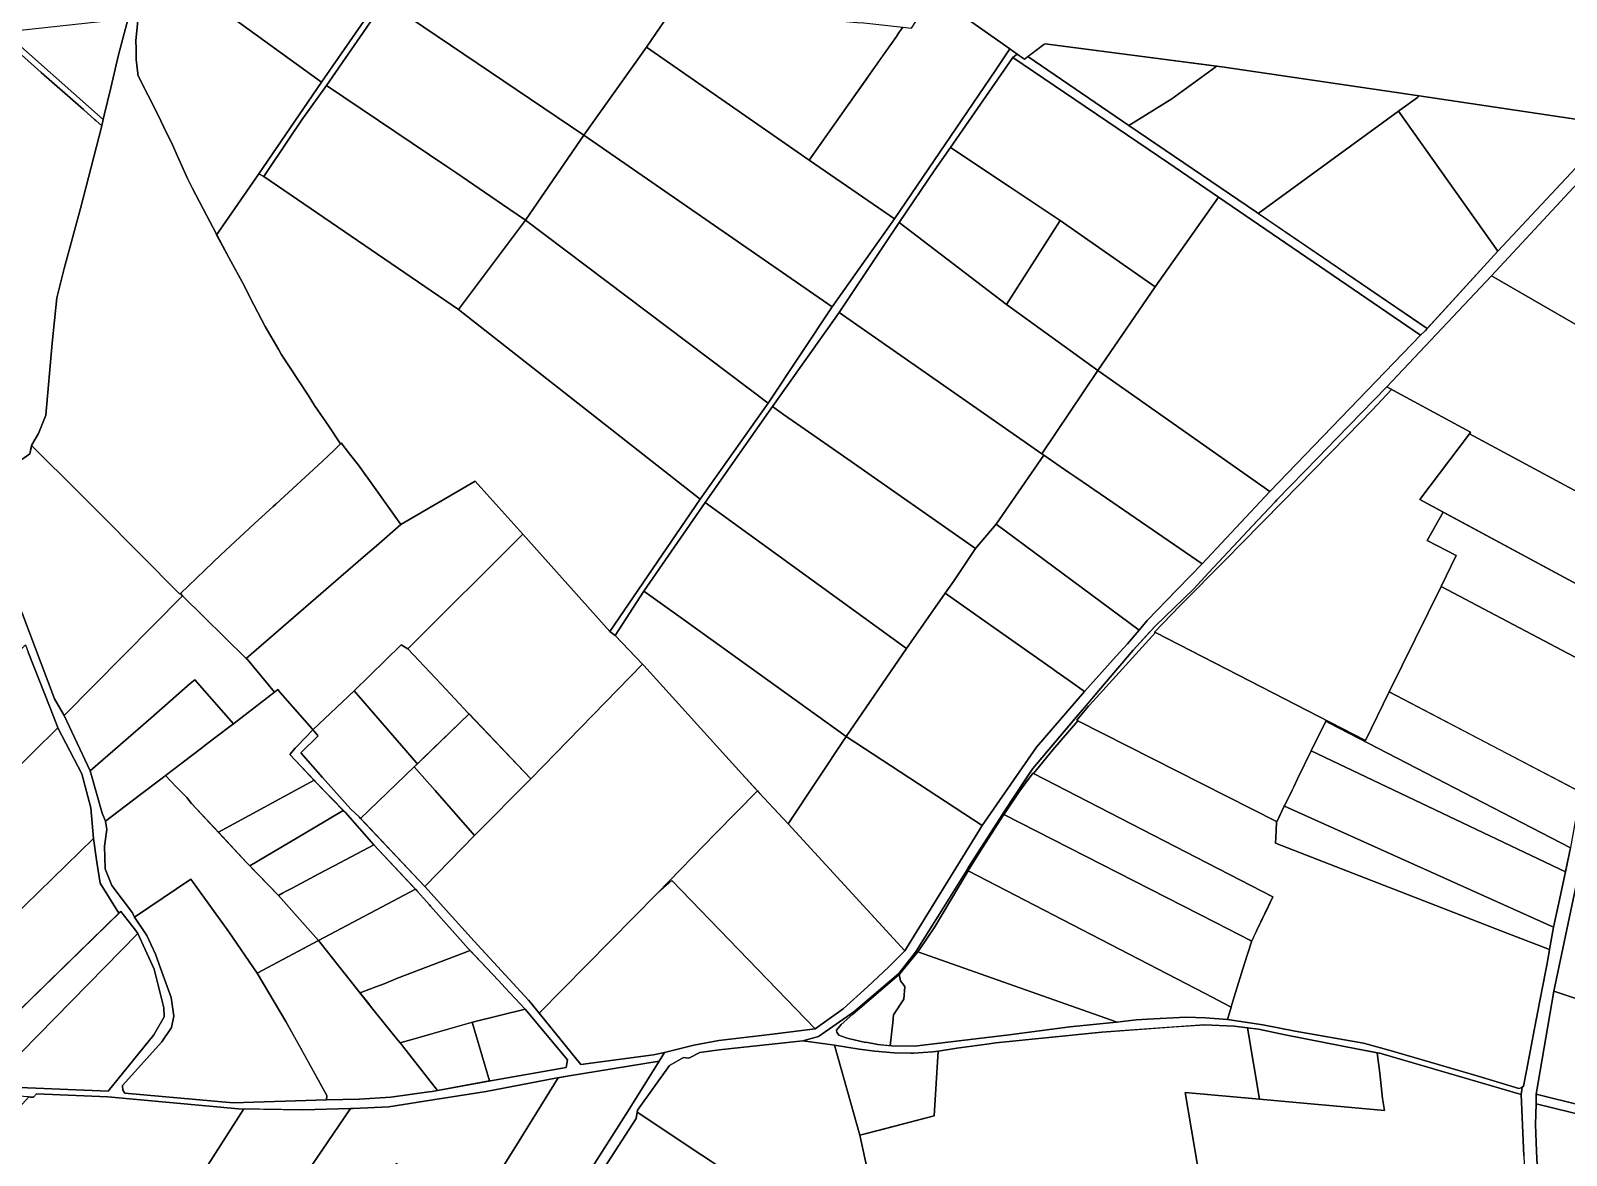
# Model space of a CAD drawing. Header units: metres. Extents: x 3 to 1005126, y 39 to 4383651.
# Drawn here: x 488604 to 489395, y 4369226 to 4369805 of the extents above; entities that cross this region are included whole.
import ezdxf

# ---------------------------------------------------------------- set-up
doc = ezdxf.new("R2010")
doc.units = ezdxf.units.M
doc.header["$MEASUREMENT"] = 0
doc.layers.add('TM_Llucmajor', color=7, linetype='Continuous')

msp = doc.modelspace()

# ---------------------------------------------------------------- linework, layer by layer
at = {"layer": 'TM_Llucmajor', "linetype": 'Continuous', "flags": 128}
for points in [[(488700.24, 4369699.85), (488700.13, 4369699.7), (488699.97, 4369700), (488693.19, 4369713.01), (488687.55, 4369723.83), (488685.04, 4369728.64), (488679.9, 4369740.22), (488677.35, 4369745.98), (488672.74, 4369755.58), (488669.99, 4369761.31), (488659.54, 4369781.91), (488659.45, 4369782.74), (488658.96, 4369787.09), (488658.64, 4369789.98), (488658.63, 4369795.58), (488658.43, 4369799.88), (488659.7, 4369811.57), (488659.88, 4369811.59), (488660.47, 4369811.65), (488684.53, 4369813.09), (488703.76, 4369814.7), (488754.23, 4369778.34), (488721.86, 4369731.17), (488700.24, 4369699.85)], [(488754.23, 4369778.34), (488703.76, 4369814.7), (488707.1, 4369814.97), (488736.88, 4369816.24), (488761.66, 4369817.3), (488781.83, 4369818.17), (488780.27, 4369815.96), (488754.23, 4369778.34)], [(488724.4, 4369729.76), (488721.86, 4369731.17), (488754.23, 4369778.34), (488780.27, 4369815.96), (488781.83, 4369818.17), (488785.01, 4369818.3), (488785.72, 4369818.3), (488783.76, 4369815.61), (488756.78, 4369776.65), (488743.96, 4369758.97), (488743.25, 4369757.91), (488738.34, 4369750.58), (488724.4, 4369729.76)], [(488818.76, 4369734.91), (488756.78, 4369776.65), (488783.76, 4369815.61), (488785.72, 4369818.3), (488788.65, 4369818.3), (488789.32, 4369818.28), (488793.1, 4369815.91), (488889.36, 4369751), (488859.16, 4369707.29), (488847.35, 4369715.37), (488823.37, 4369731.76), (488818.76, 4369734.91)], [(488789.32, 4369818.28), (488797.8, 4369818.08), (488849.44, 4369819.1), (488894.65, 4369817.89), (488914.86, 4369817.35), (488935.24, 4369816.3), (488928.66, 4369806.7), (488921.55, 4369796.34), (488889.36, 4369751), (488793.1, 4369815.91), (488789.32, 4369818.28)], [(489030.15, 4369809.13), (489033.5, 4369808.82), (489053.7, 4369806.67), (489051.46, 4369803.51), (489050.35, 4369801.94), (489042.63, 4369791.01), (489035.74, 4369781.25), (489034.69, 4369779.77), (489024.53, 4369765.39), (489005.36, 4369738.23), (488921.55, 4369796.34), (488928.66, 4369806.7), (488935.24, 4369816.3), (488940.07, 4369816.06), (488943.82, 4369816.06), (488957.2, 4369815.19), (488969.58, 4369814.38), (488987.57, 4369812.98), (489014.95, 4369810.5), (489030.15, 4369809.13)], [(488641.7, 4369759.11), (488638.76, 4369761.62), (488591.53, 4369803.56), (488591.05, 4369803.98), (488597.45, 4369804.89), (488633.71, 4369808.97), (488654.47, 4369811.05), (488649.59, 4369792.43), (488645.63, 4369775.48), (488642.15, 4369761.31), (488641.7, 4369759.11)], [(489049.39, 4369707.96), (489005.36, 4369738.23), (489035.74, 4369781.25), (489050.35, 4369801.94), (489051.46, 4369803.51), (489053.7, 4369806.67), (489058.02, 4369806.21), (489063.3, 4369813.97), (489065.75, 4369813.69), (489070, 4369813.21), (489086.3, 4369811.37), (489108.76, 4369795.42), (489101.52, 4369784.76), (489049.39, 4369707.96)], [(488609.65, 4369783.39), (488631.46, 4369764.17), (488637.34, 4369758.99), (488637.89, 4369758.51), (488641, 4369755.77), (488629.96, 4369713.29), (488621.58, 4369682.43), (488617.8, 4369667.21), (488615.36, 4369643.94), (488612.05, 4369606.74), (488608.43, 4369597.43), (488604.85, 4369591.47), (488603.9, 4369586.81), (488599.78, 4369583.87), (488523.97, 4369598.8), (488466.68, 4369612.1), (488464.83, 4369612.53), (488463.93, 4369611.61), (488444.67, 4369637), (488446.49, 4369639.12), (488587.21, 4369802.63), (488587.59, 4369803.08), (488609.65, 4369783.39)], [(488641, 4369755.77), (488637.89, 4369758.51), (488637.34, 4369758.99), (488631.46, 4369764.17), (488609.65, 4369783.39), (488587.59, 4369803.08), (488587.56, 4369803.49), (488591.05, 4369803.98), (488591.53, 4369803.56), (488638.76, 4369761.62), (488641.7, 4369759.11), (488641, 4369755.77)], [(489017.14, 4369662.57), (488889.36, 4369751), (488921.55, 4369796.34), (489005.36, 4369738.23), (489049.39, 4369707.96), (489017.14, 4369662.57)], [(488905.38, 4369493.35), (488902.77, 4369495.36), (488949.25, 4369563.58), (488984.22, 4369613.02), (489017.14, 4369662.57), (489049.39, 4369707.96), (489101.52, 4369784.76), (489108.76, 4369795.42), (489112.46, 4369792.79), (489110.34, 4369791.06), (489078.11, 4369744.72), (489070.19, 4369733.15), (489051.68, 4369706.09), (489020.9, 4369659.66), (488986.5, 4369611.21), (488984.5, 4369608.37), (488971.96, 4369590.51), (488951.74, 4369561.72), (488920.25, 4369516.08), (488905.38, 4369493.35)], [(489108.39, 4369724.63), (489078.11, 4369744.72), (489110.34, 4369791.06), (489190.61, 4369736.61), (489216.3, 4369719.12), (489183.66, 4369672.87), (489134.73, 4369707.15), (489108.39, 4369724.63)], [(489235.75, 4369711.38), (489323.71, 4369651.48), (489322.63, 4369650.29), (489320.34, 4369647.93), (489216.3, 4369719.12), (489190.61, 4369736.61), (489110.34, 4369791.06), (489112.46, 4369792.79), (489113.77, 4369791.86), (489116.24, 4369790.16), (489116.8, 4369790.58), (489118.07, 4369791.54), (489170.11, 4369756.09), (489235.75, 4369711.38)], [(489126.32, 4369797.7), (489126.9, 4369798.14), (489215.3, 4369786.62), (489214.79, 4369786.24), (489192.17, 4369769.78), (489170.11, 4369756.09), (489118.07, 4369791.54), (489126.32, 4369797.7)], [(489215.3, 4369786.62), (489218.02, 4369786.26), (489319.69, 4369771.21), (489318.72, 4369770.51), (489309.74, 4369763.96), (489309.01, 4369763.43), (489236.72, 4369710.73), (489235.75, 4369711.38), (489170.11, 4369756.09), (489192.17, 4369769.78), (489214.79, 4369786.24), (489215.3, 4369786.62)], [(488824.78, 4369661.27), (488724.4, 4369729.76), (488738.34, 4369750.58), (488743.25, 4369757.91), (488743.96, 4369758.97), (488756.78, 4369776.65), (488818.76, 4369734.91), (488823.37, 4369731.76), (488847.35, 4369715.37), (488859.16, 4369707.29), (488824.78, 4369661.27)], [(489318.72, 4369770.51), (489319.69, 4369771.21), (489408.2, 4369758.11), (489412.47, 4369757.18), (489414.56, 4369754.46), (489415.3, 4369750.11), (489360.1, 4369691.27), (489309.01, 4369763.43), (489309.74, 4369763.96), (489318.72, 4369770.51)], [(489309.01, 4369763.43), (489360.1, 4369691.27), (489323.71, 4369651.48), (489236.72, 4369710.73), (489309.01, 4369763.43)], [(488984.22, 4369613.02), (488859.16, 4369707.29), (488889.36, 4369751), (489017.14, 4369662.57), (488984.22, 4369613.02)], [(489424.68, 4369639.45), (489356.91, 4369678.5), (489427.89, 4369755.1), (489433.96, 4369754.41), (489432.35, 4369752.74), (489432.87, 4369751.95), (489433.04, 4369751.5), (489433.14, 4369751.14), (489433.18, 4369750.89), (489432.14, 4369737.56), (489424.68, 4369639.45)], [(489107.11, 4369663.83), (489051.68, 4369706.09), (489070.19, 4369733.15), (489078.11, 4369744.72), (489108.39, 4369724.63), (489134.73, 4369707.15), (489107.11, 4369663.83)], [(488706.44, 4369688.03), (488700.13, 4369699.7), (488700.24, 4369699.85), (488721.86, 4369731.17), (488724.4, 4369729.76), (488824.78, 4369661.27), (488949.25, 4369563.58), (488902.77, 4369495.36), (488901.35, 4369496.95), (488857.95, 4369545.41), (488839.24, 4369566.16), (488833.3, 4369572.75), (488795.06, 4369550.5), (488781.44, 4369569.49), (488773.17, 4369581.04), (488769.33, 4369585.96), (488765.18, 4369591.28), (488764.42, 4369592.41), (488763.99, 4369592.01), (488763.6, 4369592.54), (488757.86, 4369601.05), (488750.59, 4369611.7), (488747.27, 4369617.1), (488733.34, 4369638.21), (488732.1, 4369640.39), (488725.21, 4369652.47), (488717.36, 4369667.3), (488714.42, 4369673.27), (488706.44, 4369688.03)], [(489242.66, 4369567.5), (489154.1, 4369629.79), (489183.66, 4369672.87), (489216.3, 4369719.12), (489320.34, 4369647.93), (489242.66, 4369567.5)], [(488949.25, 4369563.58), (488824.78, 4369661.27), (488859.16, 4369707.29), (488984.22, 4369613.02), (488949.25, 4369563.58)], [(489035.62, 4369649.39), (489020.9, 4369659.66), (489051.68, 4369706.09), (489107.11, 4369663.83), (489154.1, 4369629.79), (489125.28, 4369586.79), (489035.62, 4369649.39)], [(489154.1, 4369629.79), (489107.11, 4369663.83), (489134.73, 4369707.15), (489183.66, 4369672.87), (489154.1, 4369629.79)], [(488992.22, 4369607.21), (488986.5, 4369611.21), (489020.9, 4369659.66), (489035.62, 4369649.39), (489125.28, 4369586.79), (489126.22, 4369586.14), (489101.64, 4369550.68), (489091.1, 4369538.04), (489025.24, 4369584.12), (489001.09, 4369601.01), (488992.22, 4369607.21)], [(489126.22, 4369586.14), (489125.28, 4369586.79), (489154.1, 4369629.79), (489242.66, 4369567.5), (489207.88, 4369530.22), (489161.74, 4369561.82), (489152.09, 4369568.43), (489152.04, 4369568.46), (489149.82, 4369569.98), (489142.81, 4369574.78), (489139.13, 4369577.3), (489126.22, 4369586.14)], [(489372.61, 4369260.56), (489372.47, 4369259.28), (489372.2, 4369256.85), (489301.08, 4369277.69), (489300.07, 4369277.89), (489287.34, 4369280.37), (489280.33, 4369281.74), (489250.55, 4369287.55), (489236.84, 4369290.41), (489231.16, 4369291.17), (489224.39, 4369292.08), (489209.11, 4369292.74), (489156.22, 4369289), (489101.53, 4369283.43), (489096.97, 4369282.8), (489081.52, 4369280.66), (489072.03, 4369279.21), (489071.81, 4369279.19), (489069.08, 4369278.83), (489059.13, 4369278.09), (489057.8, 4369278.06), (489049.16, 4369278.23), (489039.23, 4369279.23), (489031.21, 4369280.19), (489018.39, 4369282.28), (489002.14, 4369284.47), (489010.16, 4369286.67), (489028.44, 4369299.49), (489051.58, 4369319.15), (489060.23, 4369330.17), (489060.53, 4369330.64), (489073.51, 4369351.37), (489086.38, 4369372.1), (489086.55, 4369372.37), (489087.52, 4369373.93), (489105.15, 4369401.44), (489105.7, 4369402.3), (489117.64, 4369420.46), (489120.52, 4369424.84), (489141.88, 4369450), (489148.22, 4369457.46), (489154.64, 4369465.02), (489172.25, 4369485.67), (489180.9, 4369495.13), (489181.43, 4369495.71), (489183.8, 4369498.31), (489203.3, 4369517.21), (489211.25, 4369525.72), (489236.14, 4369552.28), (489236.58, 4369552.75), (489245.36, 4369562.17), (489246.28, 4369563.15), (489267.44, 4369584.88), (489277.03, 4369594.75), (489302.92, 4369621.45), (489305.41, 4369620.05), (489295.39, 4369609.31), (489282.55, 4369596.21), (489265.19, 4369578.52), (489249.37, 4369562.39), (489228.04, 4369540.64), (489220.35, 4369532.8), (489196.37, 4369508.51), (489183.35, 4369495.07), (489183.87, 4369494.81), (489149.81, 4369457.48), (489149.34, 4369456.91), (489143.28, 4369449.62), (489143.74, 4369449.38), (489130.96, 4369434.38), (489120.95, 4369422.13), (489120.63, 4369422.35), (489120.43, 4369422.1), (489118.78, 4369419.87), (489113.84, 4369413.2), (489106.47, 4369402.31), (489105.72, 4369401.15), (489094.78, 4369384.17), (489087.7, 4369372.8), (489087.24, 4369372.02), (489070.12, 4369343.21), (489062.23, 4369331.6), (489061.76, 4369330.82), (489061.37, 4369330.34), (489051.91, 4369318.77), (489051.7, 4369318.59), (489031.51, 4369301.27), (489029.14, 4369299.24), (489027.88, 4369298.15), (489021.83, 4369292.97), (489019.53, 4369290.05), (489019.7, 4369288.9), (489020.73, 4369287.35), (489024.41, 4369286.03), (489025.71, 4369285.72), (489034.38, 4369283.68), (489034.65, 4369283.71), (489040.74, 4369282.54), (489047.99, 4369281.85), (489059.57, 4369281.75), (489108.33, 4369287.6), (489139.71, 4369291.67), (489163.64, 4369294.13), (489173.81, 4369295.29), (489179.69, 4369295.6), (489199.37, 4369296.65), (489209.62, 4369296.25), (489220.82, 4369295.45), (489220.8, 4369295.39), (489239.13, 4369292.72), (489255.68, 4369289.44), (489290.92, 4369283.36), (489304.74, 4369279.49), (489350.01, 4369266.35), (489371, 4369260), (489372.24, 4369260.28), (489372.61, 4369260.56)], [(489196.37, 4369508.51), (489220.35, 4369532.8), (489228.04, 4369540.64), (489249.37, 4369562.39), (489265.19, 4369578.52), (489282.55, 4369596.21), (489295.39, 4369609.31), (489305.41, 4369620.05), (489306.48, 4369619.44), (489346.06, 4369597.95), (489345.54, 4369597.24), (489320.04, 4369563.33), (489331.95, 4369556.9), (489323.66, 4369542.2), (489338.66, 4369534.46), (489330.9, 4369518.61), (489304.24, 4369464.22), (489291.95, 4369439.13), (489273.64, 4369448.56), (489238.53, 4369466.65), (489183.87, 4369494.81), (489183.35, 4369495.07), (489196.37, 4369508.51)], [(489055.58, 4369486.66), (488951.74, 4369561.72), (488971.96, 4369590.51), (488984.5, 4369608.37), (488986.5, 4369611.21), (488992.22, 4369607.21), (489001.09, 4369601.01), (489025.24, 4369584.12), (489091.1, 4369538.04), (489079.65, 4369521.12), (489075.44, 4369515.06), (489055.58, 4369486.66)], [(489421.02, 4369508.89), (489320.04, 4369563.33), (489345.54, 4369597.24), (489428.23, 4369552.66), (489421.02, 4369508.89)], [(488604.77, 4369591.09), (488604.79, 4369591.21), (488629.48, 4369566.66), (488639.91, 4369556.15), (488681.14, 4369514.62), (488681.43, 4369514.88), (488682.61, 4369513.79), (488621.62, 4369452), (488616.58, 4369460.59), (488599.94, 4369504.71), (488596.82, 4369514.97), (488593, 4369527.49), (488594.24, 4369539.76), (488598.61, 4369583.04), (488603.9, 4369586.81), (488604.77, 4369591.09)], [(488702.31, 4369534.77), (488709.71, 4369541.78), (488719.53, 4369550.75), (488729.18, 4369559.66), (488730.6, 4369560.96), (488754.44, 4369582.84), (488760.7, 4369588.8), (488761.35, 4369589.41), (488764.02, 4369591.96), (488763.99, 4369592.01), (488764.42, 4369592.41), (488765.18, 4369591.28), (488769.33, 4369585.96), (488773.17, 4369581.04), (488781.44, 4369569.49), (488795.06, 4369550.5), (488782.43, 4369539.56), (488775.65, 4369533.69), (488715.28, 4369481.43), (488682.61, 4369513.79), (488681.43, 4369514.88), (488685.47, 4369518.68), (488694.04, 4369526.94), (488702.31, 4369534.77)], [(489175.3, 4369496.08), (489101.64, 4369550.68), (489126.22, 4369586.14), (489139.13, 4369577.3), (489142.81, 4369574.78), (489149.82, 4369569.98), (489152.04, 4369568.46), (489152.09, 4369568.43), (489161.74, 4369561.82), (489207.88, 4369530.22), (489201.88, 4369524.03), (489194.84, 4369516.74), (489179.58, 4369500.95), (489176.18, 4369497.12), (489175.3, 4369496.08)], [(488795.18, 4369488.52), (488770.95, 4369464.85), (488749.74, 4369444.63), (488749.26, 4369445.16), (488732.79, 4369463.92), (488731.71, 4369465.43), (488729.95, 4369464.07), (488716.08, 4369480.97), (488715.28, 4369481.43), (488775.65, 4369533.69), (488782.43, 4369539.56), (488795.06, 4369550.5), (488833.3, 4369572.75), (488839.24, 4369566.16), (488857.95, 4369545.41), (488798.58, 4369486.47), (488795.18, 4369488.52)], [(488939.43, 4369502.31), (488920.25, 4369516.08), (488951.74, 4369561.72), (489055.58, 4369486.66), (489024.39, 4369441.3), (488939.43, 4369502.31)], [(489330.9, 4369518.61), (489338.66, 4369534.46), (489323.66, 4369542.2), (489331.95, 4369556.9), (489421.02, 4369508.89), (489414.86, 4369474.21), (489330.9, 4369518.61)], [(488812.91, 4369471.23), (488798.58, 4369486.47), (488857.95, 4369545.41), (488901.35, 4369496.95), (488902.77, 4369495.36), (488905.38, 4369493.35), (488919.46, 4369478.56), (488861.99, 4369419.44), (488829.9, 4369453.16), (488815.8, 4369468.16), (488812.91, 4369471.23)], [(489094.16, 4369501.88), (489075.44, 4369515.06), (489079.65, 4369521.12), (489091.1, 4369538.04), (489101.64, 4369550.68), (489175.3, 4369496.08), (489169.31, 4369489), (489163.6, 4369482.67), (489147.23, 4369464.51), (489138.76, 4369470.48), (489132.65, 4369474.78), (489130.55, 4369476.26), (489130.01, 4369476.64), (489094.16, 4369501.88)], [(488634.99, 4369423.64), (488621.62, 4369452), (488682.61, 4369513.79), (488715.28, 4369481.43), (488716.08, 4369480.97), (488729.95, 4369464.07), (488708.85, 4369447.83), (488688.96, 4369470.52), (488686.55, 4369468.56), (488666.27, 4369450.73), (488634.99, 4369423.64)], [(488919.46, 4369478.56), (488905.38, 4369493.35), (488920.25, 4369516.08), (488939.43, 4369502.31), (489024.39, 4369441.3), (488994.62, 4369396.25), (488979.59, 4369412.31), (488970.77, 4369422.03), (488920.17, 4369477.81), (488919.46, 4369478.56)], [(489094.43, 4369395.38), (489024.39, 4369441.3), (489055.58, 4369486.66), (489075.44, 4369515.06), (489094.16, 4369501.88), (489130.01, 4369476.64), (489130.55, 4369476.26), (489132.65, 4369474.78), (489138.76, 4369470.48), (489147.23, 4369464.51), (489122.42, 4369435.79), (489094.43, 4369395.38)], [(489330.9, 4369518.61), (489414.86, 4369474.21), (489403.83, 4369412.07), (489304.24, 4369464.22), (489330.9, 4369518.61)], [(489149.34, 4369456.91), (489149.81, 4369457.48), (489183.87, 4369494.81), (489238.53, 4369466.65), (489273.64, 4369448.56), (489273.41, 4369448.19), (489271.48, 4369449.18), (489264.02, 4369433.89), (489257, 4369419.5), (489254.97, 4369415.31), (489254.12, 4369413.55), (489250.73, 4369406.55), (489250.37, 4369405.8), (489250.15, 4369405.35), (489246.59, 4369397.99), (489246.11, 4369396.99), (489246.13, 4369397.45), (489143.74, 4369449.38), (489143.28, 4369449.62), (489149.34, 4369456.91)], [(488526.76, 4369411.74), (488542.24, 4369427.61), (488552.48, 4369438.11), (488552.64, 4369438.28), (488583.48, 4369469.88), (488583.69, 4369469.78), (488587, 4369473.49), (488601.58, 4369488.44), (488603.06, 4369484.67), (488614.34, 4369456.02), (488617.99, 4369446.77), (488618.38, 4369445.77), (488568.02, 4369396.21), (488538.06, 4369366.73), (488537.66, 4369366.31), (488513.88, 4369385.15), (488512.56, 4369386.2), (488513.87, 4369387.54), (488421.07, 4369431.41), (488439.97, 4369450.78), (488523.62, 4369408.53), (488526.76, 4369411.74)], [(488795.18, 4369488.52), (488798.58, 4369486.47), (488812.91, 4369471.23), (488815.8, 4369468.16), (488829.9, 4369453.16), (488830.19, 4369452.86), (488803.56, 4369427.19), (488803.07, 4369427.75), (488773.19, 4369462.22), (488770.95, 4369464.85), (488795.18, 4369488.52)], [(488927.22, 4369360.63), (488866.26, 4369298.72), (488862, 4369303.98), (488860.73, 4369305.36), (488832.8, 4369335.74), (488807.44, 4369363.97), (488832.98, 4369390.24), (488861.99, 4369419.44), (488919.46, 4369478.56), (488920.17, 4369477.81), (488970.77, 4369422.03), (488978.68, 4369413.31), (488956.99, 4369391.11), (488927.22, 4369360.63)], [(488642.89, 4369397.71), (488641.16, 4369401.77), (488634.99, 4369423.64), (488666.27, 4369450.73), (488686.55, 4369468.56), (488688.96, 4369470.52), (488708.85, 4369447.83), (488706.95, 4369446.38), (488694.24, 4369436.72), (488692.32, 4369435.27), (488687.43, 4369431.55), (488671.99, 4369419.82), (488671.31, 4369419.31), (488660.22, 4369410.88), (488642.89, 4369397.71)], [(488701.11, 4369391.89), (488687.21, 4369406.77), (488684.69, 4369409.88), (488679.39, 4369415.24), (488676.5, 4369418.17), (488673.72, 4369421.13), (488687.43, 4369431.55), (488692.32, 4369435.27), (488694.24, 4369436.72), (488706.95, 4369446.38), (488708.85, 4369447.83), (488731.71, 4369465.43), (488732.79, 4369463.92), (488749.26, 4369445.16), (488749.74, 4369444.63), (488741.61, 4369436.33), (488740.5, 4369435.23), (488737.88, 4369432.05), (488740.83, 4369428.9), (488750.33, 4369418.72), (488701.11, 4369391.89)], [(488770.95, 4369464.85), (488773.19, 4369462.22), (488803.07, 4369427.75), (488803.56, 4369427.19), (488801.89, 4369425.58), (488774.31, 4369399), (488773.47, 4369399.89), (488769.32, 4369403.79), (488754.66, 4369420.22), (488743.54, 4369432.85), (488752.43, 4369441.66), (488752.15, 4369441.96), (488750.17, 4369444.16), (488749.74, 4369444.63), (488770.95, 4369464.85)], [(489304.24, 4369464.22), (489402.66, 4369412.68), (489397.64, 4369384.06), (489397.59, 4369383.84), (489273.41, 4369448.19), (489273.64, 4369448.56), (489291.95, 4369439.13), (489304.24, 4369464.22)], [(488830.19, 4369452.86), (488861.99, 4369419.44), (488832.98, 4369390.24), (488812.71, 4369413.48), (488801.89, 4369425.58), (488830.19, 4369452.86)], [(488630.66, 4369422.03), (488635.4, 4369404.51), (488636.66, 4369388.68), (488580.27, 4369333.72), (488579.53, 4369332.99), (488564.1, 4369345.37), (488539.6, 4369364.78), (488538.12, 4369365.95), (488537.66, 4369366.31), (488538.06, 4369366.73), (488568.02, 4369396.21), (488618.38, 4369445.77), (488630.66, 4369422.03)], [(489386.73, 4369331.48), (489386.84, 4369331.44), (489385.39, 4369323.51), (489384.91, 4369320.87), (489381.83, 4369305.1), (489378.15, 4369286.36), (489377.96, 4369285.37), (489374.9, 4369269.04), (489373.43, 4369261.17), (489372.61, 4369260.56), (489372.24, 4369260.28), (489371, 4369260), (489350.01, 4369266.35), (489304.74, 4369279.49), (489290.92, 4369283.36), (489255.68, 4369289.44), (489239.13, 4369292.72), (489220.8, 4369295.39), (489220.82, 4369295.45), (489222.72, 4369301.89), (489222.74, 4369301.96), (489224.33, 4369307.1), (489229.7, 4369324.38), (489233.16, 4369335.51), (489235.62, 4369340.66), (489236.05, 4369341.57), (489244.22, 4369358.69), (489120.95, 4369422.13), (489130.96, 4369434.38), (489143.74, 4369449.38), (489246.13, 4369397.45), (489246.11, 4369396.99), (489245.72, 4369389.06), (489245.58, 4369386.3), (489365.36, 4369339.78), (489386.73, 4369331.48)], [(489394.96, 4369371.6), (489264.02, 4369433.89), (489271.48, 4369449.18), (489273.41, 4369448.19), (489397.59, 4369383.84), (489394.96, 4369371.6)], [(489054.69, 4369330.9), (488994.62, 4369396.25), (489024.39, 4369441.3), (489094.43, 4369395.38), (489054.69, 4369330.9)], [(489256.83, 4369419.16), (489257, 4369419.5), (489264.02, 4369433.89), (489394.96, 4369371.6), (489392.35, 4369359.45), (489391.83, 4369357.03), (489388.84, 4369343.09), (489250.18, 4369405.34), (489250.15, 4369405.35), (489250.37, 4369405.8), (489254.97, 4369415.31), (489256.83, 4369419.16)], [(488721.07, 4369319.33), (488706.43, 4369340.69), (488686.77, 4369367.72), (488657.85, 4369348.19), (488656.7, 4369350.47), (488646.1, 4369364.42), (488642.76, 4369373.06), (488642.31, 4369384.76), (488643.63, 4369393.35), (488642.89, 4369397.71), (488660.22, 4369410.88), (488671.31, 4369419.31), (488671.99, 4369419.82), (488673.72, 4369421.13), (488676.5, 4369418.17), (488679.39, 4369415.24), (488684.69, 4369409.88), (488687.21, 4369406.77), (488715.57, 4369376.42), (488731.91, 4369359.41), (488752.63, 4369336.18), (488721.07, 4369319.33)], [(488750.85, 4369418.16), (488765.34, 4369403.2), (488750.01, 4369393.96), (488717.22, 4369374.7), (488715.57, 4369376.42), (488701.11, 4369391.89), (488750.33, 4369418.72), (488750.85, 4369418.16)], [(488801.89, 4369425.58), (488812.71, 4369413.48), (488832.98, 4369390.24), (488807.44, 4369363.97), (488774.31, 4369399), (488801.89, 4369425.58)], [(489117.91, 4369418.7), (489118.78, 4369419.87), (489120.43, 4369422.1), (489120.63, 4369422.35), (489120.95, 4369422.13), (489244.22, 4369358.69), (489241.94, 4369353.91), (489236.05, 4369341.57), (489235.62, 4369340.66), (489233.32, 4369335.84), (489232.7, 4369336.15), (489214.71, 4369345.36), (489105.72, 4369401.15), (489106.47, 4369402.31), (489113.84, 4369413.2), (489117.91, 4369418.7)], [(488979.59, 4369412.31), (488994.62, 4369396.25), (489054.69, 4369330.9), (489046.44, 4369322.63), (489035.44, 4369312.31), (489022.94, 4369300.99), (489008.39, 4369290.59), (488934.66, 4369367.1), (488927.22, 4369360.63), (488956.99, 4369391.11), (488978.68, 4369413.31), (488979.59, 4369412.31)], [(488760.69, 4369374.62), (488752.47, 4369370.28), (488748.26, 4369368.05), (488739, 4369363.16), (488735.93, 4369361.54), (488734.04, 4369360.54), (488731.91, 4369359.41), (488717.22, 4369374.7), (488750.01, 4369393.96), (488765.34, 4369403.2), (488766.27, 4369402.24), (488781.15, 4369385.44), (488760.69, 4369374.62)], [(489245.72, 4369389.06), (489246.11, 4369396.99), (489250.15, 4369405.35), (489250.18, 4369405.34), (489388.84, 4369343.09), (489386.73, 4369331.48), (489365.36, 4369339.78), (489245.58, 4369386.3), (489245.72, 4369389.06)], [(489222.72, 4369301.89), (489209.4, 4369308.78), (489087.24, 4369372.02), (489087.7, 4369372.8), (489094.78, 4369384.17), (489105.72, 4369401.15), (489214.71, 4369345.36), (489232.7, 4369336.15), (489233.32, 4369335.84), (489233.16, 4369335.51), (489229.7, 4369324.38), (489224.33, 4369307.1), (489222.74, 4369301.96), (489222.72, 4369301.89)], [(488534.4, 4369269.48), (488517.97, 4369272.34), (488537.97, 4369292.31), (488580.27, 4369333.72), (488636.66, 4369388.68), (488638.46, 4369376.51), (488640.06, 4369365.67), (488649.81, 4369350.22), (488562.04, 4369264.66), (488544.85, 4369267.66), (488534.4, 4369269.48)], [(488752.63, 4369336.18), (488731.91, 4369359.41), (488734.04, 4369360.54), (488735.93, 4369361.54), (488739, 4369363.16), (488748.26, 4369368.05), (488752.47, 4369370.28), (488760.69, 4369374.62), (488781.15, 4369385.44), (488802.52, 4369362.53), (488752.63, 4369336.18)], [(489220.82, 4369295.45), (489209.62, 4369296.25), (489199.37, 4369296.65), (489179.69, 4369295.6), (489173.81, 4369295.29), (489164.08, 4369294.18), (489061.37, 4369330.34), (489061.76, 4369330.82), (489062.23, 4369331.6), (489070.12, 4369343.21), (489087.24, 4369372.02), (489209.4, 4369308.78), (489222.72, 4369301.89), (489220.82, 4369295.45)], [(488652.87, 4369257.47), (488651.73, 4369259.09), (488651.55, 4369261.39), (488671.94, 4369283.93), (488676.83, 4369291.29), (488678.15, 4369297.23), (488676.66, 4369306.81), (488670.55, 4369323.82), (488668.62, 4369329.2), (488664.16, 4369338.7), (488657.85, 4369348.19), (488686.77, 4369367.72), (488706.43, 4369340.69), (488721.07, 4369319.33), (488735.84, 4369294.46), (488756.97, 4369256.31), (488756.64, 4369254.11), (488708.69, 4369252.49), (488652.87, 4369257.47)], [(488927.22, 4369360.63), (488934.66, 4369367.1), (489008.39, 4369290.59), (488985.04, 4369287.76), (488958.8, 4369284.58), (488945.99, 4369282.22), (488930.79, 4369278.5), (488925.1, 4369277.32), (488887.68, 4369272.3), (488866.26, 4369298.72), (488927.22, 4369360.63)], [(489437.54, 4369293.78), (489388.98, 4369310.12), (489401.66, 4369370.37), (489401.73, 4369371.01), (489451.96, 4369360.38), (489445, 4369328.37), (489437.54, 4369293.78)], [(488809.76, 4369354.48), (488810.32, 4369353.85), (488829.76, 4369332.1), (488830.73, 4369331.07), (488793.35, 4369316.69), (488786.44, 4369313.84), (488782.22, 4369312.28), (488775.01, 4369309.62), (488773.85, 4369309.18), (488772.79, 4369310.5), (488753.3, 4369335.33), (488752.63, 4369336.18), (488802.52, 4369362.53), (488803.62, 4369361.35), (488809.76, 4369354.48)], [(488582.41, 4369261.24), (488562.04, 4369264.66), (488650.76, 4369351.15), (488658.32, 4369341.55), (488659.49, 4369339.84), (488582.41, 4369261.24)], [(488659.49, 4369339.84), (488667.91, 4369321.34), (488672.86, 4369301.55), (488673.12, 4369296.78), (488667.76, 4369287.58), (488644.28, 4369258.47), (488590.41, 4369260.86), (488590.07, 4369260.88), (488584.51, 4369261.14), (488582.41, 4369261.24), (488659.49, 4369339.84)], [(488779.96, 4369301.62), (488782.01, 4369299.09), (488793.51, 4369284.85), (488794.61, 4369283.45), (488795.46, 4369282.37), (488795.86, 4369281.86), (488813.89, 4369258.94), (488811.11, 4369258.43), (488809.44, 4369258.29), (488789.93, 4369255.47), (488773.52, 4369254.38), (488756.64, 4369254.11), (488756.97, 4369256.31), (488744.71, 4369278.45), (488744.36, 4369279.08), (488735.84, 4369294.46), (488721.07, 4369319.33), (488752.63, 4369336.18), (488753.3, 4369335.33), (488772.79, 4369310.5), (488778.48, 4369303.46), (488779.96, 4369301.62)], [(488848.79, 4369311.85), (488859.11, 4369300.87), (488832.61, 4369294.32), (488800.17, 4369285.04), (488795.16, 4369283.61), (488794.61, 4369283.45), (488793.51, 4369284.85), (488782.01, 4369299.09), (488779.96, 4369301.62), (488773.85, 4369309.18), (488775.01, 4369309.62), (488782.22, 4369312.28), (488786.44, 4369313.84), (488793.35, 4369316.69), (488830.73, 4369331.07), (488845.31, 4369315.55), (488848.79, 4369311.85)], [(489059.57, 4369281.75), (489047.99, 4369281.85), (489047.03, 4369281.94), (489048.41, 4369294.01), (489048.86, 4369297.86), (489054.17, 4369305.95), (489054.72, 4369312.53), (489052.34, 4369315.38), (489051.7, 4369318.59), (489051.91, 4369318.77), (489061.37, 4369330.34), (489164.08, 4369294.18), (489163.64, 4369294.13), (489139.71, 4369291.67), (489108.33, 4369287.6), (489059.57, 4369281.75)], [(489051.7, 4369318.59), (489052.34, 4369315.38), (489054.72, 4369312.53), (489054.17, 4369305.95), (489048.86, 4369297.86), (489048.41, 4369294.01), (489047.03, 4369281.94), (489040.74, 4369282.54), (489034.65, 4369283.71), (489034.38, 4369283.68), (489025.71, 4369285.72), (489024.41, 4369286.03), (489020.73, 4369287.35), (489019.7, 4369288.9), (489019.53, 4369290.05), (489021.83, 4369292.97), (489027.88, 4369298.15), (489029.14, 4369299.24), (489031.51, 4369301.27), (489051.7, 4369318.59)], [(489426.9, 4369245.25), (489379.81, 4369257.06), (489388.98, 4369310.12), (489437.54, 4369293.78), (489426.9, 4369245.25)], [(488832.61, 4369294.32), (488859.11, 4369300.87), (488880.89, 4369274.77), (488880.17, 4369270.74), (488841.24, 4369263.92), (488840.69, 4369263.82), (488831.74, 4369294.07), (488832.61, 4369294.32)], [(488840.69, 4369263.82), (488813.89, 4369258.94), (488795.86, 4369281.86), (488795.46, 4369282.37), (488794.61, 4369283.45), (488795.16, 4369283.61), (488800.17, 4369285.04), (488831.74, 4369294.07), (488840.69, 4369263.82)], [(489042.95, 4369238.86), (489069.7, 4369245.78), (489071.81, 4369279.19), (489072.03, 4369279.21), (489081.52, 4369280.66), (489096.97, 4369282.8), (489101.53, 4369283.43), (489156.22, 4369289), (489193.23, 4369291.62), (489209.11, 4369292.74), (489224.39, 4369292.08), (489231.16, 4369291.17), (489237.42, 4369254.44), (489199.02, 4369257.84), (489205.61, 4369219.41), (489210.48, 4369190.98), (489207.46, 4369191.29), (489206.82, 4369191.37), (489126.93, 4369201.64), (489066.67, 4369209.11), (489061.41, 4369209.76), (489036.97, 4369210.6), (489031.4, 4369235.87), (489042.95, 4369238.86)], [(489007.36, 4369134.61), (489009.57, 4369137.94), (489009.69, 4369137.86), (489031.55, 4369170.65), (488994.5, 4369195.97), (488957.69, 4369220.54), (488950.03, 4369225.65), (488916.77, 4369247.65), (488916.95, 4369248.73), (488933.41, 4369271.83), (488940.59, 4369275.92), (488943.36, 4369275.62), (488949.05, 4369278.46), (488958.96, 4369279.83), (489002.14, 4369284.47), (489017.4, 4369282.41), (489018.39, 4369282.28), (489031.4, 4369235.87), (489036.97, 4369210.6), (489043.1, 4369189.85), (489050.15, 4369162.07), (489070.01, 4369092.63), (489007.28, 4369134.49), (489007.36, 4369134.61)], [(489237.42, 4369254.44), (489231.16, 4369291.17), (489236.84, 4369290.41), (489250.55, 4369287.55), (489280.33, 4369281.74), (489287.34, 4369280.37), (489297.93, 4369278.31), (489299.32, 4369267.79), (489300.74, 4369254.76), (489301.76, 4369248.55), (489237.42, 4369254.44)], [(489018.39, 4369282.28), (489031.21, 4369280.19), (489039.23, 4369279.23), (489049.16, 4369278.23), (489057.8, 4369278.06), (489059.13, 4369278.09), (489069.08, 4369278.83), (489071.81, 4369279.19), (489069.7, 4369245.78), (489031.4, 4369235.87), (489018.39, 4369282.28)], [(489374.69, 4369174.34), (489371.96, 4369174.62), (489210.48, 4369190.98), (489205.61, 4369219.41), (489199.02, 4369257.84), (489237.42, 4369254.44), (489301.76, 4369248.55), (489300.74, 4369254.76), (489299.32, 4369267.79), (489297.93, 4369278.31), (489300.07, 4369277.89), (489301.08, 4369277.69), (489372.2, 4369256.85), (489373.54, 4369225.32), (489374.41, 4369204.78), (489374.69, 4369174.34)], [(488818.19, 4369172.39), (488835.07, 4369199.53), (488853.66, 4369229.4), (488876.11, 4369265.48), (488880.72, 4369266.36), (488928.08, 4369273.98), (488912.17, 4369248.49), (488891.28, 4369215.79), (488889.65, 4369213.14), (488873.64, 4369187.15), (488871.42, 4369183.56), (488818.19, 4369172.39)], [(488833.5, 4369200.04), (488792.6, 4369221.29), (488742.69, 4369149.36), (488727.09, 4369126.87), (488725.52, 4369128.02), (488699.03, 4369146.53), (488699.44, 4369147.17), (488769.11, 4369249.6), (488770.48, 4369249.63), (488788.75, 4369250.4), (488814.71, 4369254.54), (488816.05, 4369254.76), (488838.9, 4369258.41), (488874.71, 4369265.22), (488876.11, 4369265.48), (488853.66, 4369229.4), (488835.07, 4369199.53), (488834.93, 4369199.3), (488833.5, 4369200.04)], [(488711.32, 4369249.52), (488714.19, 4369249.47), (488663.98, 4369171.02), (488633.45, 4369122.59), (488593.07, 4369055.27), (488576.81, 4369029.06), (488559.28, 4369000.85), (488552.15, 4368989.36), (488453.98, 4369086.88), (488453.04, 4369087.82), (488452.11, 4369088.74), (488479.88, 4369119.57), (488511.8, 4369154.75), (488553.57, 4369200.77), (488603.32, 4369255.59), (488604.07, 4369255.54), (488605.86, 4369255.42), (488607.36, 4369257.14), (488644.1, 4369255.68), (488711.32, 4369249.52)], [(488714.19, 4369249.47), (488744.46, 4369248.93), (488769.11, 4369249.6), (488699.44, 4369147.17), (488699.03, 4369146.53), (488663.98, 4369171.02), (488714.19, 4369249.47)], [(488994.5, 4369195.97), (488973.28, 4369163.74), (488972.41, 4369162.63), (488896.13, 4369213.37), (488916.22, 4369244.41), (488916.77, 4369247.65), (488950.03, 4369225.65), (488957.69, 4369220.54), (488994.5, 4369195.97)]]:
    msp.add_lwpolyline(points, close=True, dxfattribs=at)
for points in [[(488659.7, 4369811.57), (488658.43, 4369799.88), (488658.63, 4369795.58), (488658.64, 4369789.98), (488658.96, 4369787.09), (488659.45, 4369782.74), (488659.54, 4369781.91), (488669.99, 4369761.31), (488672.74, 4369755.58), (488677.35, 4369745.98), (488679.9, 4369740.22), (488685.04, 4369728.64), (488687.55, 4369723.83), (488693.19, 4369713.01), (488699.97, 4369700), (488706.44, 4369688.03), (488714.42, 4369673.27), (488717.36, 4369667.3), (488725.21, 4369652.47), (488732.1, 4369640.39), (488733.34, 4369638.21), (488747.27, 4369617.1), (488750.59, 4369611.7), (488757.86, 4369601.05), (488763.6, 4369592.54), (488763.99, 4369592.01), (488763.99, 4369592.01), (488764.02, 4369591.96), (488761.35, 4369589.41), (488760.7, 4369588.8), (488754.44, 4369582.84), (488730.6, 4369560.96), (488729.18, 4369559.66), (488719.53, 4369550.75), (488709.71, 4369541.78), (488702.31, 4369534.77), (488694.04, 4369526.94), (488685.47, 4369518.68), (488681.43, 4369514.88), (488681.14, 4369514.62), (488639.91, 4369556.15), (488629.48, 4369566.66), (488604.79, 4369591.21), (488604.85, 4369591.47), (488608.43, 4369597.43), (488612.05, 4369606.74), (488615.36, 4369643.94), (488617.8, 4369667.21), (488621.58, 4369682.43), (488629.96, 4369713.29), (488641, 4369755.77), (488641.7, 4369759.11), (488642.15, 4369761.31), (488645.63, 4369775.48), (488649.59, 4369792.43), (488654.47, 4369811.05)], [(489482.34, 4369807.51), (489474.63, 4369796.42), (489468.26, 4369789.83), (489464.16, 4369785.68), (489433.96, 4369754.41), (489427.89, 4369755.1), (489420.87, 4369756.05), (489412.47, 4369757.18), (489408.2, 4369758.11), (489319.69, 4369771.21), (489218.02, 4369786.26), (489126.9, 4369798.14), (489126.32, 4369797.7), (489116.8, 4369790.58), (489116.24, 4369790.16), (489113.77, 4369791.86), (489112.46, 4369792.79), (489108.76, 4369795.42), (489086.3, 4369811.37)], [(489427.89, 4369755.1), (489356.91, 4369678.5), (489302.92, 4369621.45), (489277.03, 4369594.75), (489267.44, 4369584.88), (489246.28, 4369563.15), (489245.36, 4369562.17), (489236.58, 4369552.75), (489211.25, 4369525.72), (489203.3, 4369517.21), (489183.8, 4369498.31), (489172.25, 4369485.67), (489154.64, 4369465.02), (489120.52, 4369424.84), (489105.7, 4369402.3), (489087.52, 4369373.93), (489073.51, 4369351.37), (489060.23, 4369330.17), (489051.58, 4369319.15), (489028.44, 4369299.49), (489010.16, 4369286.67), (489002.14, 4369284.47), (488958.96, 4369279.83), (488949.05, 4369278.46), (488943.36, 4369275.62), (488940.59, 4369275.92), (488933.41, 4369271.83), (488916.95, 4369248.73), (488916.22, 4369244.41), (488896.13, 4369213.37)], [(488891.28, 4369215.79), (488912.17, 4369248.49), (488928.08, 4369273.98), (488930.79, 4369278.5), (488945.99, 4369282.22), (488958.8, 4369284.58), (488985.04, 4369287.76), (489008.39, 4369290.59), (489022.94, 4369300.99), (489035.44, 4369312.31), (489046.44, 4369322.63), (489054.69, 4369330.9), (489094.43, 4369395.38), (489122.42, 4369435.79), (489147.23, 4369464.51), (489163.6, 4369482.67), (489169.31, 4369489), (489175.3, 4369496.08), (489176.18, 4369497.12), (489179.58, 4369500.95), (489194.84, 4369516.74), (489201.88, 4369524.03), (489207.88, 4369530.22), (489242.66, 4369567.5), (489320.34, 4369647.93), (489322.63, 4369650.29), (489360.1, 4369691.27), (489415.3, 4369750.11)], [(489428.23, 4369552.66), (489345.54, 4369597.24), (489346.06, 4369597.95), (489306.48, 4369619.44), (489306.48, 4369619.44), (489302.92, 4369621.45), (489356.91, 4369678.5), (489424.68, 4369639.45)], [(488599.94, 4369504.71), (488616.58, 4369460.59), (488621.62, 4369452), (488634.99, 4369423.64), (488641.16, 4369401.77), (488642.89, 4369397.71), (488643.63, 4369393.35), (488642.31, 4369384.76), (488642.76, 4369373.06), (488646.1, 4369364.42), (488656.7, 4369350.47), (488657.85, 4369348.19), (488664.16, 4369338.7), (488668.62, 4369329.2), (488670.55, 4369323.82), (488676.66, 4369306.81), (488678.15, 4369297.23), (488676.83, 4369291.29), (488671.94, 4369283.93), (488651.55, 4369261.39), (488651.73, 4369259.09), (488652.87, 4369257.47), (488708.69, 4369252.49), (488756.64, 4369254.11), (488773.52, 4369254.38), (488789.93, 4369255.47), (488809.44, 4369258.29), (488811.11, 4369258.43), (488841.24, 4369263.92), (488880.17, 4369270.74), (488880.89, 4369274.77), (488859.11, 4369300.87), (488848.79, 4369311.85), (488845.31, 4369315.55), (488829.76, 4369332.1), (488810.32, 4369353.85), (488809.76, 4369354.48), (488803.62, 4369361.35), (488781.15, 4369385.44), (488766.27, 4369402.24), (488750.85, 4369418.16), (488740.83, 4369428.9), (488737.88, 4369432.05), (488740.5, 4369435.23), (488741.61, 4369436.33), (488749.74, 4369444.63), (488750.17, 4369444.16), (488752.15, 4369441.96), (488752.43, 4369441.66), (488743.54, 4369432.85), (488754.66, 4369420.22), (488769.32, 4369403.79), (488773.47, 4369399.89), (488807.44, 4369363.97), (488832.8, 4369335.74), (488860.73, 4369305.36), (488862, 4369303.98), (488887.68, 4369272.3), (488925.1, 4369277.32), (488930.79, 4369278.5), (488928.08, 4369273.98), (488880.72, 4369266.36), (488874.71, 4369265.22), (488838.9, 4369258.41), (488816.05, 4369254.76), (488814.71, 4369254.54), (488788.75, 4369250.4), (488770.48, 4369249.63), (488769.11, 4369249.6), (488744.46, 4369248.93), (488711.32, 4369249.52), (488644.1, 4369255.68), (488607.36, 4369257.14), (488605.86, 4369255.42), (488571.98, 4369257.7)], [(488590.41, 4369260.86), (488644.28, 4369258.47), (488667.76, 4369287.58), (488673.12, 4369296.78), (488672.86, 4369301.55), (488667.91, 4369321.34), (488659.49, 4369339.84), (488658.32, 4369341.55), (488650.76, 4369351.15), (488649.81, 4369350.22), (488640.06, 4369365.67), (488638.46, 4369376.51), (488636.66, 4369388.68), (488635.4, 4369404.51), (488630.66, 4369422.03), (488618.38, 4369445.77), (488617.99, 4369446.77), (488614.34, 4369456.02), (488603.06, 4369484.67)], [(489373.54, 4369225.32), (489372.2, 4369256.85), (489372.47, 4369259.28), (489372.61, 4369260.56), (489373.43, 4369261.17), (489374.9, 4369269.04), (489377.96, 4369285.37), (489378.15, 4369286.36), (489381.83, 4369305.1), (489384.91, 4369320.87), (489385.39, 4369323.51), (489386.84, 4369331.44), (489386.73, 4369331.48), (489386.73, 4369331.48), (489388.84, 4369343.09), (489392.35, 4369359.45), (489397.59, 4369383.84)], [(489401.66, 4369370.37), (489388.98, 4369310.12), (489379.81, 4369257.06), (489379.87, 4369251.98), (489379.52, 4369241.43), (489380.05, 4369227.56), (489381.95, 4369189.73)], [(489470.98, 4369229.75), (489379.87, 4369251.98), (489379.81, 4369257.06), (489379.81, 4369257.06), (489426.9, 4369245.25)], [(489381.95, 4369189.73), (489380.05, 4369227.56), (489379.52, 4369241.43), (489379.87, 4369251.98), (489470.98, 4369229.75)]]:
    msp.add_lwpolyline(points, dxfattribs=at)

doc.saveas('drawing.dxf')
